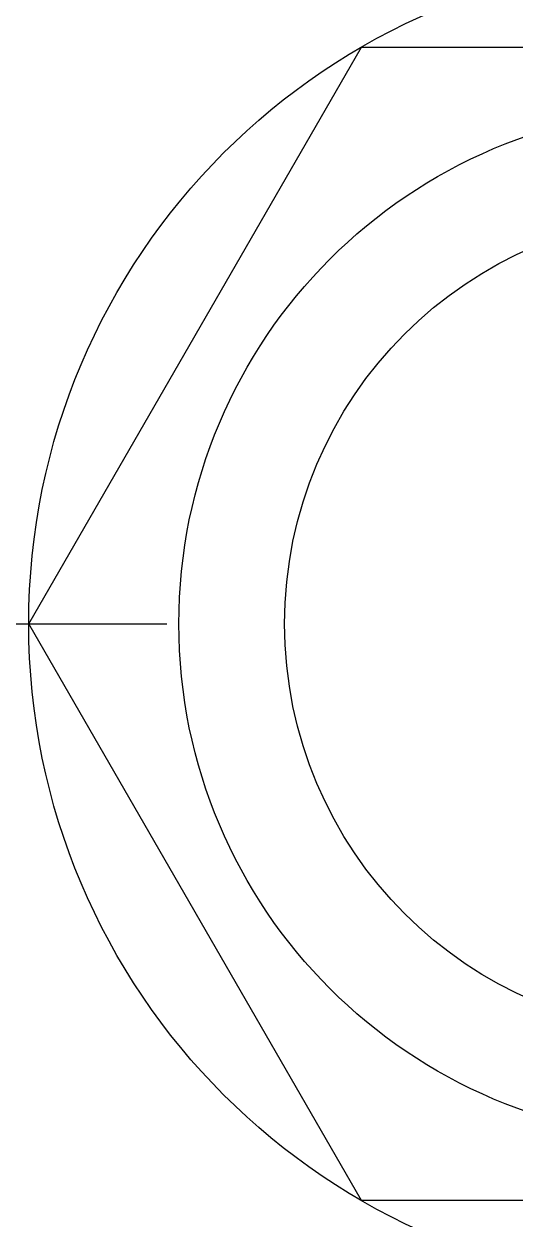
# Model space of a CAD drawing. Header units: millimetres. Extents: x 88 to 97873, y 32 to 55088.
# Drawn here: x 48481.78 to 48495.48, y 4945.67 to 4978.96 of the extents above; entities that cross this region are included whole.
import ezdxf

# ---------------------------------------------------------------- set-up
doc = ezdxf.new("R2010")
doc.units = ezdxf.units.MM
doc.header["$LTSCALE"] = 0.3

msp = doc.modelspace()

# ---------------------------------------------------------------- linework, layer by layer
msp.add_lwpolyline([(48519.014, 4962.253), (48509.74, 4946.19), (48491.192, 4946.19), (48481.918, 4962.253), (48491.192, 4978.316), (48509.74, 4978.316)], close=True)
msp.add_lwpolyline([(48290.25, 4867.071), (48394.161, 4867.071, 0.414214), (48433.23, 4906.141), (48433.23, 4923.184, -0.414214), (48472.3, 4962.253), (48485.766, 4962.253)], format="xyb")
for radius in [18.548, 14.363, 11.414]:
    msp.add_circle((48500.466, 4962.253), radius)

doc.saveas('drawing.dxf')
